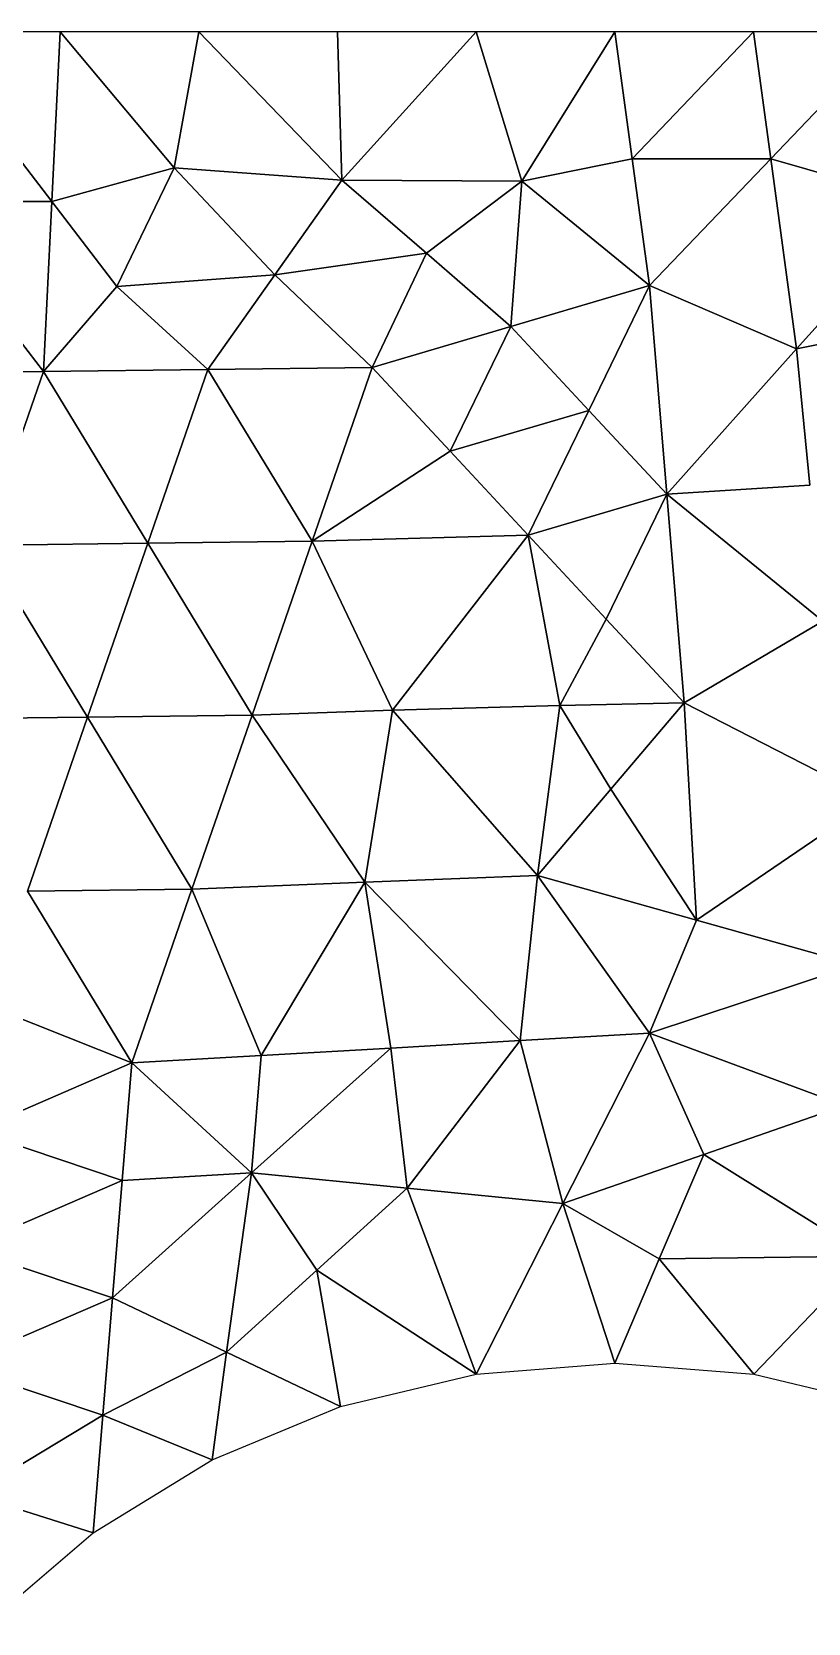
# Model space of a CAD drawing. Extents: x 100 to 350, y 100 to 150.
# Drawn here: x 143.43 to 152.18, y 132.07 to 150 of the extents above; entities that cross this region are included whole.
import ezdxf

# ---------------------------------------------------------------- set-up
doc = ezdxf.new("R2010")
doc.units = 0

msp = doc.modelspace()

# ---------------------------------------------------------------- linework, layer by layer
at = {"color": 1}
for p, q in [((143.654636, 148.086716), (142.1875, 150)), ((142.1875, 150), (143.654636, 148.086716)), ((143.75, 150), (143.654636, 148.086716)), ((143.654636, 148.086716), (143.75, 150)), ((145.033068, 148.46801), (143.75, 150)), ((143.75, 150), (145.033068, 148.46801)), ((145.3125, 150), (145.033068, 148.46801)), ((145.033068, 148.46801), (145.3125, 150)), ((146.924488, 148.328738), (145.3125, 150)), ((145.3125, 150), (146.924488, 148.328738)), ((146.924488, 148.328738), (146.875, 150)), ((146.875, 150), (146.924488, 148.328738)), ((148.4375, 150), (146.924488, 148.328738)), ((146.924488, 148.328738), (148.4375, 150)), ((148.94976, 148.317992), (148.4375, 150)), ((148.4375, 150), (148.94976, 148.317992)), ((148.94976, 148.317992), (150, 150)), ((150, 150), (148.94976, 148.317992)), ((150, 150), (150.194339, 148.57076)), ((150.194339, 148.57076), (150, 150)), ((150.194339, 148.57076), (151.5625, 150)), ((151.5625, 150), (150.194339, 148.57076)), ((151.5625, 150), (151.756839, 148.57076)), ((151.756839, 148.57076), (151.5625, 150)), ((153.125, 150), (151.756839, 148.57076)), ((151.756839, 148.57076), (153.125, 150)), ((143.654636, 148.086716), (145.033068, 148.46801)), ((145.033068, 148.46801), (143.654636, 148.086716)), ((145.033068, 148.46801), (144.388204, 147.130073)), ((144.388204, 147.130073), (145.033068, 148.46801)), ((145.033068, 148.46801), (146.924488, 148.328738)), ((146.924488, 148.328738), (145.033068, 148.46801)), ((145.033068, 148.46801), (146.168583, 147.262532)), ((146.168583, 147.262532), (145.033068, 148.46801)), ((150.194339, 148.57076), (148.94976, 148.317992)), ((148.94976, 148.317992), (150.194339, 148.57076)), ((150.388679, 147.141521), (150.194339, 148.57076)), ((150.194339, 148.57076), (150.388679, 147.141521)), ((151.756839, 148.57076), (150.194339, 148.57076)), ((150.194339, 148.57076), (151.756839, 148.57076)), ((151.756839, 148.57076), (150.388679, 147.141521)), ((150.388679, 147.141521), (151.756839, 148.57076)), ((151.756839, 148.57076), (152.048348, 146.426901)), ((153.511271, 148.063821), (151.756839, 148.57076)), ((151.756839, 148.57076), (153.511271, 148.063821)), ((152.048348, 146.426901), (151.756839, 148.57076)), ((146.168583, 147.262532), (146.924488, 148.328738)), ((146.924488, 148.328738), (146.168583, 147.262532)), ((146.924488, 148.328738), (148.94976, 148.317992)), ((147.875935, 147.504554), (146.924488, 148.328738)), ((148.94976, 148.317992), (146.924488, 148.328738)), ((146.924488, 148.328738), (147.875935, 147.504554)), ((148.94976, 148.317992), (147.875935, 147.504554)), ((147.875935, 147.504554), (148.94976, 148.317992)), ((148.827382, 146.680371), (148.94976, 148.317992)), ((148.94976, 148.317992), (148.827382, 146.680371)), ((148.94976, 148.317992), (150.388679, 147.141521)), ((150.388679, 147.141521), (148.94976, 148.317992)), ((142.092136, 148.086716), (143.654636, 148.086716)), ((143.559272, 146.173431), (142.092136, 148.086716)), ((143.654636, 148.086716), (142.092136, 148.086716)), ((142.092136, 148.086716), (143.559272, 146.173431)), ((143.654636, 148.086716), (143.559272, 146.173431)), ((143.559272, 146.173431), (143.654636, 148.086716)), ((144.388204, 147.130073), (143.654636, 148.086716)), ((143.654636, 148.086716), (144.388204, 147.130073)), ((152.048348, 146.426901), (153.511271, 148.063821)), ((153.511271, 148.063821), (152.048348, 146.426901)), ((147.875935, 147.504554), (146.168583, 147.262532)), ((146.168583, 147.262532), (147.875935, 147.504554)), ((147.875935, 147.504554), (147.266086, 146.219221)), ((147.266086, 146.219221), (147.875935, 147.504554)), ((148.827382, 146.680371), (147.875935, 147.504554)), ((147.875935, 147.504554), (148.827382, 146.680371)), ((144.388204, 147.130073), (146.168583, 147.262532)), ((146.168583, 147.262532), (144.388204, 147.130073)), ((146.168583, 147.262532), (145.412679, 146.196326)), ((145.412679, 146.196326), (146.168583, 147.262532)), ((146.168583, 147.262532), (147.266086, 146.219221)), ((147.266086, 146.219221), (146.168583, 147.262532)), ((143.559272, 146.173431), (144.388204, 147.130073)), ((144.388204, 147.130073), (143.559272, 146.173431)), ((145.412679, 146.196326), (144.388204, 147.130073)), ((144.388204, 147.130073), (145.412679, 146.196326)), ((150.388679, 147.141521), (148.827382, 146.680371)), ((148.827382, 146.680371), (150.388679, 147.141521)), ((149.706404, 145.735176), (150.388679, 147.141521)), ((150.388679, 147.141521), (149.706404, 145.735176)), ((152.048348, 146.426901), (150.388679, 147.141521)), ((150.388679, 147.141521), (150.585426, 144.789981)), ((150.388679, 147.141521), (152.048348, 146.426901)), ((150.585426, 144.789981), (150.388679, 147.141521)), ((147.266086, 146.219221), (148.827382, 146.680371)), ((148.827382, 146.680371), (147.266086, 146.219221)), ((148.827382, 146.680371), (148.145108, 145.274026)), ((148.145108, 145.274026), (148.827382, 146.680371)), ((148.827382, 146.680371), (149.706404, 145.735176)), ((149.706404, 145.735176), (148.827382, 146.680371)), ((153.657628, 146.761316), (152.048348, 146.426901)), ((152.048348, 146.426901), (153.657628, 146.761316)), ((152.048348, 146.426901), (150.585426, 144.789981)), ((150.585426, 144.789981), (152.048348, 146.426901)), ((152.195307, 144.893821), (152.048348, 146.426901)), ((152.048348, 146.426901), (152.195307, 144.893821)), ((143.559272, 146.173431), (141.705865, 146.150536)), ((141.705865, 146.150536), (143.559272, 146.173431)), ((142.882093, 144.214357), (143.559272, 146.173431)), ((143.559272, 146.173431), (142.882093, 144.214357)), ((145.412679, 146.196326), (143.559272, 146.173431)), ((143.559272, 146.173431), (145.412679, 146.196326)), ((143.559272, 146.173431), (144.735501, 144.237252)), ((144.735501, 144.237252), (143.559272, 146.173431)), ((145.412679, 146.196326), (144.735501, 144.237252)), ((144.735501, 144.237252), (145.412679, 146.196326)), ((147.266086, 146.219221), (145.412679, 146.196326)), ((145.412679, 146.196326), (147.266086, 146.219221)), ((146.588908, 144.260147), (145.412679, 146.196326)), ((145.412679, 146.196326), (146.588908, 144.260147)), ((146.588908, 144.260147), (147.266086, 146.219221)), ((147.266086, 146.219221), (146.588908, 144.260147)), ((148.145108, 145.274026), (147.266086, 146.219221)), ((147.266086, 146.219221), (148.145108, 145.274026)), ((149.706404, 145.735176), (148.145108, 145.274026)), ((148.145108, 145.274026), (149.706404, 145.735176)), ((149.024129, 144.328831), (149.706404, 145.735176)), ((149.706404, 145.735176), (149.024129, 144.328831)), ((149.706404, 145.735176), (150.585426, 144.789981)), ((150.585426, 144.789981), (149.706404, 145.735176)), ((148.145108, 145.274026), (146.588908, 144.260147)), ((146.588908, 144.260147), (148.145108, 145.274026)), ((149.024129, 144.328831), (148.145108, 145.274026)), ((148.145108, 145.274026), (149.024129, 144.328831)), ((150.585426, 144.789981), (152.195307, 144.893821)), ((152.195307, 144.893821), (150.585426, 144.789981)), ((150.585426, 144.789981), (149.024129, 144.328831)), ((149.024129, 144.328831), (150.585426, 144.789981)), ((149.903151, 143.383636), (150.585426, 144.789981)), ((150.585426, 144.789981), (149.903151, 143.383636)), ((152.342265, 143.360742), (150.585426, 144.789981)), ((150.585426, 144.789981), (150.782172, 142.438442)), ((150.585426, 144.789981), (152.342265, 143.360742)), ((150.782172, 142.438442), (150.585426, 144.789981)), ((146.588908, 144.260147), (149.024129, 144.328831)), ((149.024129, 144.328831), (146.588908, 144.260147)), ((149.024129, 144.328831), (147.493947, 142.356433)), ((147.493947, 142.356433), (149.024129, 144.328831)), ((149.024129, 144.328831), (149.903151, 143.383636)), ((149.381131, 142.41145), (149.024129, 144.328831)), ((149.903151, 143.383636), (149.024129, 144.328831)), ((149.024129, 144.328831), (149.381131, 142.41145)), ((142.882093, 144.214357), (144.735501, 144.237252)), ((144.735501, 144.237252), (142.882093, 144.214357)), ((144.058322, 142.278177), (142.882093, 144.214357)), ((142.882093, 144.214357), (144.058322, 142.278177)), ((144.735501, 144.237252), (144.058322, 142.278177)), ((144.058322, 142.278177), (144.735501, 144.237252)), ((144.735501, 144.237252), (146.588908, 144.260147)), ((146.588908, 144.260147), (144.735501, 144.237252)), ((145.911729, 142.301072), (144.735501, 144.237252)), ((144.735501, 144.237252), (145.911729, 142.301072)), ((145.911729, 142.301072), (146.588908, 144.260147)), ((146.588908, 144.260147), (145.911729, 142.301072)), ((146.588908, 144.260147), (147.493947, 142.356433)), ((147.493947, 142.356433), (146.588908, 144.260147)), ((149.381131, 142.41145), (149.903151, 143.383636)), ((149.903151, 143.383636), (149.381131, 142.41145)), ((149.903151, 143.383636), (150.782172, 142.438442)), ((150.782172, 142.438442), (149.903151, 143.383636)), ((152.342265, 143.360742), (150.782172, 142.438442)), ((150.782172, 142.438442), (152.342265, 143.360742)), ((147.493947, 142.356433), (145.911729, 142.301072)), ((145.911729, 142.301072), (147.493947, 142.356433)), ((147.493947, 142.356433), (147.181376, 140.418378)), ((147.181376, 140.418378), (147.493947, 142.356433)), ((149.381131, 142.41145), (147.493947, 142.356433)), ((147.493947, 142.356433), (149.381131, 142.41145)), ((149.128201, 140.494757), (147.493947, 142.356433)), ((147.493947, 142.356433), (149.128201, 140.494757)), ((149.381131, 142.41145), (149.128201, 140.494757)), ((149.128201, 140.494757), (149.381131, 142.41145)), ((149.381131, 142.41145), (150.782172, 142.438442)), ((150.782172, 142.438442), (149.381131, 142.41145)), ((149.955187, 141.466599), (149.381131, 142.41145)), ((149.381131, 142.41145), (149.955187, 141.466599)), ((149.955187, 141.466599), (150.782172, 142.438442)), ((150.782172, 142.438442), (149.955187, 141.466599)), ((152.909753, 141.3495), (150.782172, 142.438442)), ((150.782172, 142.438442), (150.921205, 139.992323)), ((150.782172, 142.438442), (152.909753, 141.3495)), ((150.921205, 139.992323), (150.782172, 142.438442)), ((142.204915, 142.255283), (144.058322, 142.278177)), ((144.058322, 142.278177), (142.204915, 142.255283)), ((144.058322, 142.278177), (143.381144, 140.319103)), ((143.381144, 140.319103), (144.058322, 142.278177)), ((145.911729, 142.301072), (144.058322, 142.278177)), ((144.058322, 142.278177), (145.911729, 142.301072)), ((145.234551, 140.341998), (144.058322, 142.278177)), ((144.058322, 142.278177), (145.234551, 140.341998)), ((145.234551, 140.341998), (145.911729, 142.301072)), ((145.911729, 142.301072), (145.234551, 140.341998)), ((147.181376, 140.418378), (145.911729, 142.301072)), ((145.911729, 142.301072), (147.181376, 140.418378)), ((149.128201, 140.494757), (149.955187, 141.466599)), ((149.955187, 141.466599), (149.128201, 140.494757)), ((150.921205, 139.992323), (149.955187, 141.466599)), ((149.955187, 141.466599), (150.921205, 139.992323)), ((152.909753, 141.3495), (150.921205, 139.992323)), ((150.921205, 139.992323), (152.909753, 141.3495)), ((147.181376, 140.418378), (145.234551, 140.341998)), ((145.234551, 140.341998), (147.181376, 140.418378)), ((147.181376, 140.418378), (146.015801, 138.466998)), ((146.015801, 138.466998), (147.181376, 140.418378)), ((147.181376, 140.418378), (149.128201, 140.494757)), ((149.128201, 140.494757), (147.181376, 140.418378)), ((148.932658, 138.635147), (147.181376, 140.418378)), ((147.181376, 140.418378), (147.474229, 138.551072)), ((147.181376, 140.418378), (148.932658, 138.635147)), ((147.474229, 138.551072), (147.181376, 140.418378)), ((148.932658, 138.635147), (149.128201, 140.494757)), ((149.128201, 140.494757), (148.932658, 138.635147)), ((150.921205, 139.992323), (149.128201, 140.494757)), ((149.128201, 140.494757), (150.391086, 138.719221)), ((149.128201, 140.494757), (150.921205, 139.992323)), ((150.391086, 138.719221), (149.128201, 140.494757)), ((143.381144, 140.319103), (145.234551, 140.341998)), ((145.234551, 140.341998), (143.381144, 140.319103)), ((144.557373, 138.382924), (143.381144, 140.319103)), ((143.381144, 140.319103), (144.557373, 138.382924)), ((144.557373, 138.382924), (145.234551, 140.341998)), ((145.234551, 140.341998), (144.557373, 138.382924)), ((145.234551, 140.341998), (146.015801, 138.466998)), ((146.015801, 138.466998), (145.234551, 140.341998)), ((150.921205, 139.992323), (150.391086, 138.719221)), ((150.391086, 138.719221), (150.921205, 139.992323)), ((152.71421, 139.489889), (150.921205, 139.992323)), ((150.921205, 139.992323), (152.71421, 139.489889)), ((150.391086, 138.719221), (152.71421, 139.489889)), ((152.71421, 139.489889), (150.391086, 138.719221)), ((143.084261, 138.968636), (144.557373, 138.382924)), ((144.557373, 138.382924), (143.084261, 138.968636)), ((147.474229, 138.551072), (148.932658, 138.635147)), ((148.932658, 138.635147), (147.474229, 138.551072)), ((147.660183, 136.970931), (148.932658, 138.635147)), ((148.932658, 138.635147), (147.660183, 136.970931)), ((148.932658, 138.635147), (150.391086, 138.719221)), ((150.391086, 138.719221), (148.932658, 138.635147)), ((149.413371, 136.798052), (148.932658, 138.635147)), ((148.932658, 138.635147), (149.413371, 136.798052)), ((150.391086, 138.719221), (149.413371, 136.798052)), ((149.413371, 136.798052), (150.391086, 138.719221)), ((152.589853, 137.902266), (150.391086, 138.719221)), ((150.391086, 138.719221), (151.001612, 137.350159)), ((150.391086, 138.719221), (152.589853, 137.902266)), ((151.001612, 137.350159), (150.391086, 138.719221)), ((146.015801, 138.466998), (144.557373, 138.382924)), ((144.557373, 138.382924), (146.015801, 138.466998)), ((147.474229, 138.551072), (145.906995, 137.14381)), ((145.906995, 137.14381), (147.474229, 138.551072)), ((146.015801, 138.466998), (145.906995, 137.14381)), ((145.906995, 137.14381), (146.015801, 138.466998)), ((147.474229, 138.551072), (146.015801, 138.466998)), ((146.015801, 138.466998), (147.474229, 138.551072)), ((147.660183, 136.970931), (147.474229, 138.551072)), ((147.474229, 138.551072), (147.660183, 136.970931)), ((142.787379, 137.618169), (144.557373, 138.382924)), ((144.557373, 138.382924), (142.787379, 137.618169)), ((144.448566, 137.059735), (144.557373, 138.382924)), ((144.557373, 138.382924), (144.448566, 137.059735)), ((144.557373, 138.382924), (145.906995, 137.14381)), ((145.906995, 137.14381), (144.557373, 138.382924)), ((152.589853, 137.902266), (151.001612, 137.350159)), ((151.001612, 137.350159), (152.589853, 137.902266)), ((144.448566, 137.059735), (142.787379, 137.618169)), ((142.787379, 137.618169), (144.448566, 137.059735)), ((151.001612, 137.350159), (149.413371, 136.798052)), ((149.413371, 136.798052), (151.001612, 137.350159)), ((151.001612, 137.350159), (150.500806, 136.17508)), ((150.500806, 136.17508), (151.001612, 137.350159)), ((151.001612, 137.350159), (152.840011, 136.206416)), ((152.840011, 136.206416), (151.001612, 137.350159)), ((142.678573, 136.29498), (144.448566, 137.059735)), ((144.448566, 137.059735), (142.678573, 136.29498)), ((144.33976, 135.736547), (145.906995, 137.14381)), ((145.906995, 137.14381), (144.33976, 135.736547)), ((144.33976, 135.736547), (144.448566, 137.059735)), ((144.448566, 137.059735), (144.33976, 135.736547)), ((145.906995, 137.14381), (144.448566, 137.059735)), ((144.448566, 137.059735), (145.906995, 137.14381)), ((145.906995, 137.14381), (145.624795, 135.123556)), ((145.624795, 135.123556), (145.906995, 137.14381)), ((145.906995, 137.14381), (147.660183, 136.970931)), ((146.642489, 136.047243), (145.906995, 137.14381)), ((147.660183, 136.970931), (145.906995, 137.14381)), ((145.906995, 137.14381), (146.642489, 136.047243)), ((147.660183, 136.970931), (146.642489, 136.047243)), ((146.642489, 136.047243), (147.660183, 136.970931)), ((147.660183, 136.970931), (148.435655, 134.876883)), ((149.413371, 136.798052), (147.660183, 136.970931)), ((147.660183, 136.970931), (149.413371, 136.798052)), ((148.435655, 134.876883), (147.660183, 136.970931)), ((149.413371, 136.798052), (148.435655, 134.876883)), ((148.435655, 134.876883), (149.413371, 136.798052)), ((150, 135), (149.413371, 136.798052)), ((149.413371, 136.798052), (150.500806, 136.17508)), ((150.500806, 136.17508), (149.413371, 136.798052)), ((149.413371, 136.798052), (150, 135)), ((142.678573, 136.29498), (144.33976, 135.736547)), ((144.33976, 135.736547), (142.678573, 136.29498)), ((150.500806, 136.17508), (150, 135)), ((150, 135), (150.500806, 136.17508)), ((150.500806, 136.17508), (152.840011, 136.206416)), ((152.840011, 136.206416), (150.500806, 136.17508)), ((150.500806, 136.17508), (151.564345, 134.876883)), ((151.564345, 134.876883), (150.500806, 136.17508)), ((151.564345, 134.876883), (152.840011, 136.206416)), ((152.840011, 136.206416), (151.564345, 134.876883)), ((145.624795, 135.123556), (146.642489, 136.047243)), ((146.642489, 136.047243), (145.624795, 135.123556)), ((146.90983, 134.510565), (146.642489, 136.047243)), ((146.642489, 136.047243), (148.435655, 134.876883)), ((146.642489, 136.047243), (146.90983, 134.510565)), ((148.435655, 134.876883), (146.642489, 136.047243)), ((144.33976, 135.736547), (142.569767, 134.971792)), ((142.569767, 134.971792), (144.33976, 135.736547)), ((144.230954, 134.413358), (144.33976, 135.736547)), ((144.33976, 135.736547), (144.230954, 134.413358)), ((145.624795, 135.123556), (144.33976, 135.736547)), ((144.33976, 135.736547), (145.624795, 135.123556)), ((145.624795, 135.123556), (144.230954, 134.413358)), ((144.230954, 134.413358), (145.624795, 135.123556)), ((145.624795, 135.123556), (145.460095, 133.910065)), ((145.460095, 133.910065), (145.624795, 135.123556)), ((146.90983, 134.510565), (145.624795, 135.123556)), ((145.624795, 135.123556), (146.90983, 134.510565)), ((142.569767, 134.971792), (144.230954, 134.413358)), ((144.230954, 134.413358), (142.569767, 134.971792)), ((144.230954, 134.413358), (142.749349, 133.52143)), ((142.749349, 133.52143), (144.230954, 134.413358)), ((144.122147, 133.09017), (144.230954, 134.413358)), ((144.230954, 134.413358), (144.122147, 133.09017)), ((144.230954, 134.413358), (145.460095, 133.910065)), ((145.460095, 133.910065), (144.230954, 134.413358)), ((144.122147, 133.09017), (142.749349, 133.52143)), ((142.749349, 133.52143), (144.122147, 133.09017))]:
    msp.add_line(p, q, dxfattribs=at)
at = {"color": 7}
for p, q in [((143.75, 150), (142.1875, 150)), ((145.3125, 150), (143.75, 150)), ((146.875, 150), (145.3125, 150)), ((148.4375, 150), (146.875, 150)), ((150, 150), (148.4375, 150)), ((151.5625, 150), (150, 150)), ((153.125, 150), (151.5625, 150)), ((146.90983, 134.510565), (148.435655, 134.876883)), ((148.435655, 134.876883), (150, 135)), ((150, 135), (151.564345, 134.876883)), ((151.564345, 134.876883), (153.09017, 134.510565)), ((145.460095, 133.910065), (146.90983, 134.510565)), ((144.122147, 133.09017), (145.460095, 133.910065)), ((142.928932, 132.071068), (144.122147, 133.09017))]:
    msp.add_line(p, q, dxfattribs=at)

doc.saveas('drawing.dxf')
